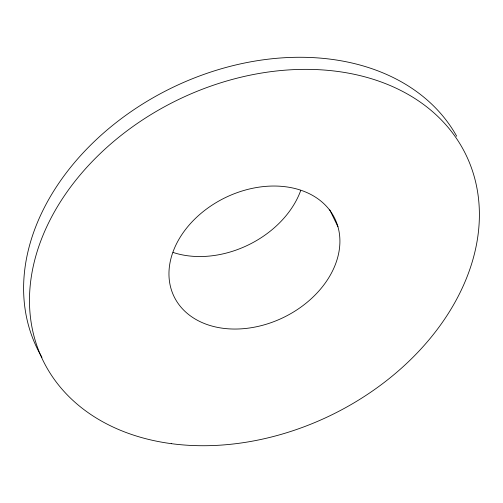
<?xml version="1.0" encoding="UTF-8"?>
<svg xmlns="http://www.w3.org/2000/svg" width="503" height="503" viewBox="0 0 503 503"><rect width="100%" height="100%" fill="white"/><g stroke="black" fill="none" stroke-linecap="round" stroke-linejoin="round"><path stroke-width="0.75" d="M329.742 209.852L337.941 226.746A89.352 66.61 -25.9 0 1 228.488 328.83A89.352 66.61 -25.9 0 1 196.868 217.051A89.352 66.61 -25.9 0 1 337.941 226.746M41.956 357.337A235.14 175.289 -25.9 0 1 161.406 93.162A235.14 175.289 -25.9 0 1 456.705 136.256M300.675 190.631A89.352 66.61 -25.9 0 1 173.089 252.449M171.259 443.652A235.14 175.289 -25.9 0 0 477.033 188.638A235.14 175.289 -25.9 0 0 115.017 140.337A235.14 175.289 -25.9 0 0 171.259 443.652"/></g></svg>
